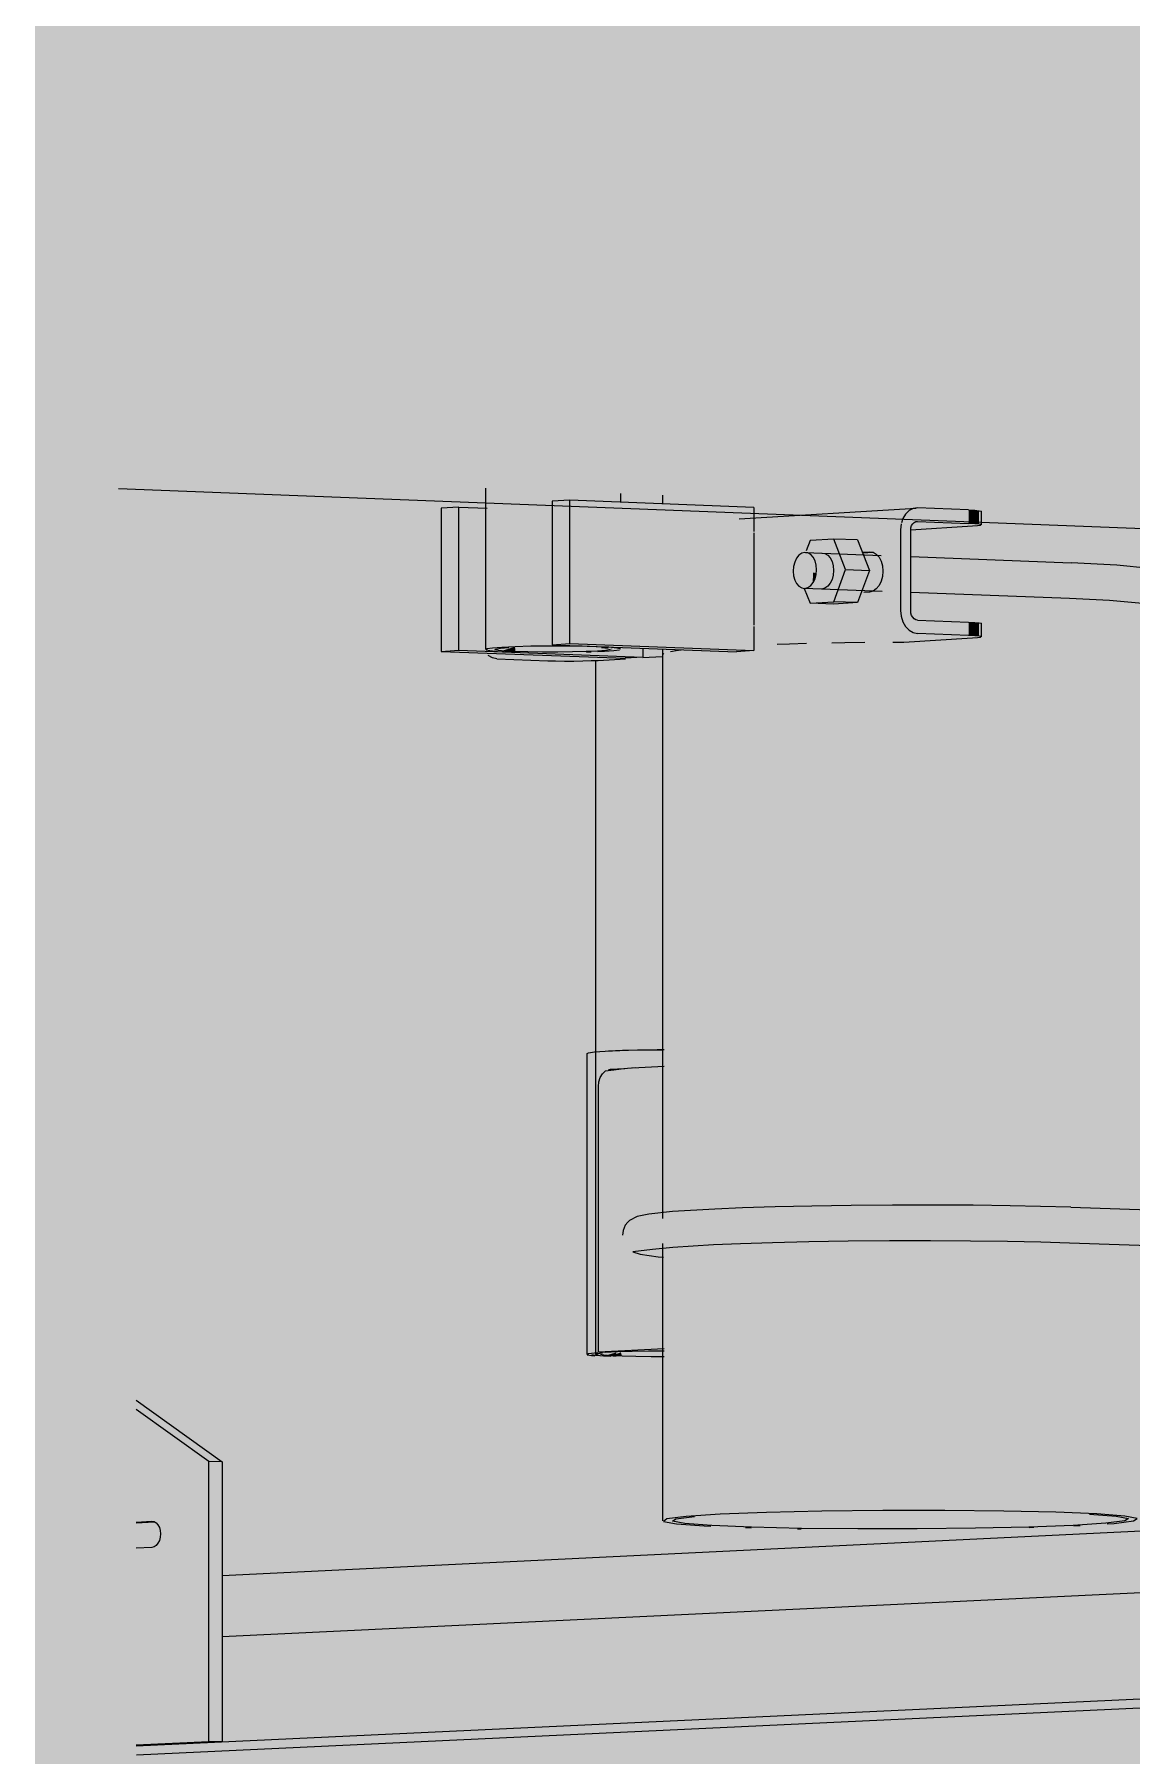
# Model space of a CAD drawing. Header units: inches. Extents: x 30764 to 92544, y -36095 to 66.
# Drawn here: x 30765.69292 to 30765.70607, y 60.04516 to 60.0658 of the extents above; entities that cross this region are included whole.
import ezdxf

# ---------------------------------------------------------------- set-up
doc = ezdxf.new("R2010")
doc.units = ezdxf.units.IN
doc.header["$MEASUREMENT"] = 0
for name, color, linetype, lineweight in [('A-GLAZ-CURT', 52, 'Continuous', 9), ('L-SITE-WALL', 31, 'Continuous', 13), ('M-HVAC-DUCT', 70, 'Continuous', 9), ('Q-SPCQ', 91, 'Continuous', 9)]:
    doc.layers.add(name, color=color, linetype=linetype, lineweight=lineweight)

msp = doc.modelspace()

# ---------------------------------------------------------------- hatches: boundary and pattern name
at = {"layer": 'A-GLAZ-CURT', "lineweight": 5, "transparency": 33554458}
msp.add_hatch(color=256, dxfattribs=at).paths.add_polyline_path([(30765.692925, 59.867912), (30765.747186, 59.872536), (30765.747186, 60.079115), (30765.692925, 60.081986), (30765.692925, 59.872348)], flags=0)
at = {"layer": 'L-SITE-WALL', "lineweight": 5}
h = msp.add_hatch(color=256, dxfattribs=at)
h.paths.add_polyline_path([(30765.641945, 60.031768), (30765.651205, 60.03209), (30765.649579, 60.058974), (30765.648058, 60.058822), (30765.643489, 60.058517), (30765.642849, 60.047434)], flags=0)
h.paths.add_polyline_path([(30765.664808, 60.032563), (30765.684926, 60.033262), (30765.684926, 60.061184), (30765.667194, 60.061916), (30765.665478, 60.062077), (30765.664808, 60.062154), (30765.664808, 60.04743)], flags=0)
h.paths.add_polyline_path([(30765.694513, 60.033595), (30765.725771, 60.034682), (30765.725632, 60.036883), (30765.725667, 60.035151), (30765.725596, 60.035133), (30765.725555, 60.035115), (30765.724333, 60.035056), (30765.720978, 60.035035), (30765.718963, 60.035105), (30765.718926, 60.035122), (30765.718911, 60.035139), (30765.718933, 60.038134), (30765.71881, 60.040422), (30765.718068, 60.045094), (30765.717915, 60.045441), (30765.71717, 60.046428), (30765.694513, 60.045322), (30765.694513, 60.0404)], flags=0)
h.paths.add_polyline_path([(30765.74037, 60.03519), (30765.746995, 60.03542), (30765.746962, 60.065797), (30765.745094, 60.064644), (30765.740949, 60.062661), (30765.74037, 60.062461), (30765.74037, 60.047415)], flags=0)
h.paths.add_polyline_path([(30765.756429, 60.035748), (30765.792568, 60.037004), (30765.792553, 60.067371), (30765.790576, 60.066948), (30765.786344, 60.066321), (30765.781921, 60.06624), (30765.756429, 60.067409), (30765.756429, 60.047412)], flags=0)
h = msp.add_hatch(color=256, dxfattribs=at)
h.paths.add_polyline_path([(30765.701456, 60.047812), (30765.709557, 60.04821), (30765.709557, 60.049398), (30765.709433, 60.049477), (30765.70658, 60.049295), (30765.70658, 60.048221), (30765.706473, 60.04822), (30765.70643, 60.048191), (30765.705599, 60.04813), (30765.70393, 60.048095), (30765.701481, 60.048134), (30765.701456, 60.048116)], flags=0)
h.paths.add_polyline_path([(30765.695547, 60.047521), (30765.701456, 60.047812), (30765.701456, 60.048135), (30765.700985, 60.048188), (30765.700985, 60.048226), (30765.700878, 60.048217), (30765.700878, 60.050161), (30765.700006, 60.050201), (30765.699965, 60.050201), (30765.699953, 60.05022), (30765.699965, 60.053829), (30765.700059, 60.053849), (30765.700052, 60.058559), (30765.698815, 60.05859), (30765.698624, 60.058653), (30765.698202, 60.058682), (30765.698202, 60.060395), (30765.698742, 60.060408), (30765.698742, 60.060635), (30765.694513, 60.060803), (30765.694513, 60.04964), (30765.695547, 60.048896)], flags=0)
h.paths.add_polyline_path([(30765.694513, 60.047856), (30765.694754, 60.047889), (30765.694802, 60.047988), (30765.694775, 60.048139), (30765.694703, 60.048169), (30765.694513, 60.048157), (30765.694513, 60.047866)], flags=0)
h.paths.add_polyline_path([(30765.720099, 60.051558), (30765.721907, 60.051615), (30765.724811, 60.051607), (30765.724356, 60.059619), (30765.719414, 60.059815), (30765.719414, 60.05156), (30765.720065, 60.051558)], flags=0)
h.paths.add_polyline_path([(30765.717585, 60.051615), (30765.718188, 60.051646), (30765.718188, 60.059863), (30765.715606, 60.059946), (30765.715606, 60.051683), (30765.716656, 60.051647)], flags=0)
h.paths.add_polyline_path([(30765.706956, 60.054002), (30765.712467, 60.054302), (30765.712467, 60.060091), (30765.706956, 60.060309), (30765.706956, 60.059587), (30765.707002, 60.059541), (30765.706999, 60.059313), (30765.706956, 60.059181), (30765.706956, 60.054066)], flags=0)
at = {"layer": 'M-HVAC-DUCT', "lineweight": 5}
h = msp.add_hatch(color=256, dxfattribs=at)
h.paths.add_polyline_path([(30765.72382, 60.059216), (30765.725555, 60.059547), (30765.727244, 60.060323), (30765.728833, 60.061524), (30765.730274, 60.063114), (30765.731521, 60.065047), (30765.732535, 60.067262), (30765.733283, 60.069692), (30765.733693, 60.071984), (30765.731437, 60.073116), (30765.729498, 60.074281), (30765.693914, 60.076028), (30765.69393, 60.060382), (30765.717899, 60.059447)], flags=0)
h.paths.add_polyline_path([(30765.684402, 60.060753), (30765.684388, 60.076495), (30765.683339, 60.07654), (30765.678659, 60.073221), (30765.676873, 60.072297), (30765.67614, 60.069774), (30765.675148, 60.067473), (30765.673927, 60.065466), (30765.672455, 60.063764), (30765.670961, 60.062563), (30765.669308, 60.061754), (30765.66761, 60.061408), (30765.683818, 60.060776)], flags=0)
at = {"layer": 'Q-SPCQ', "lineweight": 5, "transparency": 33554496}
h = msp.add_hatch(color=256, dxfattribs=at)
h.paths.add_polyline_path([(30765.69517, 60.046581), (30765.709112, 60.047253), (30765.709112, 60.049176), (30765.708016, 60.04987), (30765.706492, 60.049806), (30765.706361, 60.049961), (30765.706352, 60.050126), (30765.70615, 60.050115), (30765.70615, 60.048005), (30765.706042, 60.048004), (30765.706, 60.047976), (30765.705173, 60.047915), (30765.703512, 60.04788), (30765.701075, 60.04792), (30765.700582, 60.047973), (30765.700582, 60.048011), (30765.700475, 60.048003), (30765.700475, 60.049938), (30765.699607, 60.049978), (30765.699566, 60.049977), (30765.699554, 60.049996), (30765.699567, 60.05359), (30765.69966, 60.053609), (30765.699654, 60.058298), (30765.698422, 60.058329), (30765.698232, 60.058393), (30765.697812, 60.058422), (30765.697812, 60.060127), (30765.69835, 60.06014), (30765.69835, 60.060366), (30765.694141, 60.060534), (30765.694141, 60.04942), (30765.69517, 60.048679), (30765.69517, 60.047033)], flags=0)
h.paths.add_polyline_path([(30765.714337, 60.047504), (30765.726517, 60.048091), (30765.726517, 60.050271), (30765.73047, 60.053418), (30765.73047, 60.059765), (30765.728172, 60.059428), (30765.724053, 60.059338), (30765.715131, 60.059675), (30765.715095, 60.050466), (30765.715023, 60.050463), (30765.714337, 60.050426), (30765.714337, 60.048288)], flags=0)
h.paths.add_polyline_path([(30765.694141, 60.047645), (30765.694381, 60.047678), (30765.694428, 60.047775), (30765.694402, 60.047926), (30765.69433, 60.047955), (30765.694141, 60.047944), (30765.694141, 60.047654)], flags=0)
h.paths.add_polyline_path([(30765.730344, 60.049267), (30765.73047, 60.049335), (30765.730441, 60.049889), (30765.730344, 60.04992), (30765.730234, 60.049871), (30765.730396, 60.049865), (30765.730316, 60.049742), (30765.727167, 60.049551), (30765.727135, 60.049435), (30765.72718, 60.049307), (30765.727244, 60.049277), (30765.730316, 60.049416), (30765.730344, 60.049302), (30765.730287, 60.049276)], flags=0)
h.paths.add_polyline_path([(30765.70615, 60.05374), (30765.712007, 60.054057), (30765.712007, 60.05982), (30765.70615, 60.060054), (30765.70615, 60.059411), (30765.706496, 60.059347), (30765.706574, 60.059245), (30765.706563, 60.059036), (30765.706552, 60.058996), (30765.706297, 60.0589), (30765.70615, 60.058876), (30765.70615, 60.053819)], flags=0)
at = {"layer": 'Q-SPCQ', "lineweight": 5}
for points in [[(30765.698333, 60.058417), (30765.698409, 60.058437), (30765.699126, 60.058461), (30765.699126, 60.058491), (30765.699126, 60.060198), (30765.699664, 60.060211), (30765.699637, 60.060303), (30765.698333, 60.060355), (30765.698333, 60.059438)], [(30765.700213, 60.058327), (30765.700174, 60.058439), (30765.699806, 60.058416), (30765.699372, 60.058392), (30765.698441, 60.058418), (30765.69841, 60.058437), (30765.698333, 60.058462), (30765.698333, 60.060116), (30765.698006, 60.060129), (30765.698006, 60.058411), (30765.699901, 60.058339)], [(30765.701544, 60.058407), (30765.701544, 60.058653), (30765.701544, 60.058697), (30765.70153, 60.058782), (30765.701544, 60.05882), (30765.701544, 60.059546), (30765.701464, 60.059546), (30765.701544, 60.059926), (30765.701544, 60.060125), (30765.699336, 60.060211), (30765.699336, 60.058491), (30765.70106, 60.058425)], [(30765.701544, 60.059749), (30765.703301, 60.059857), (30765.703361, 60.060045), (30765.703453, 60.060111), (30765.703506, 60.060118), (30765.701544, 60.059971), (30765.701544, 60.059773)], [(30765.704244, 60.059924), (30765.704244, 60.060085), (30765.704118, 60.060094), (30765.704118, 60.059933), (30765.704193, 60.059929)], [(30765.70293, 60.059367), (30765.702787, 60.059734), (30765.702501, 60.059745), (30765.702644, 60.059378)], [(30765.702155, 60.059153), (30765.702225, 60.059186), (30765.702277, 60.059483), (30765.702225, 60.059559), (30765.702118, 60.059574), (30765.702028, 60.059437), (30765.702014, 60.05936), (30765.702055, 60.05921)], [(30765.706589, 60.059161), (30765.706479, 60.059349), (30765.705374, 60.059455), (30765.70546, 60.05936), (30765.705479, 60.059254), (30765.7064, 60.059187)], [(30765.702251, 60.059218), (30765.702292, 60.059335), (30765.702253, 60.059344), (30765.702249, 60.059222)], [(30765.702787, 60.058982), (30765.70293, 60.059367), (30765.702644, 60.059378), (30765.702501, 60.058992)], [(30765.706141, 60.058873), (30765.706397, 60.058911), (30765.706543, 60.05899), (30765.706589, 60.059161), (30765.705749, 60.059239), (30765.705479, 60.059254), (30765.705437, 60.0591), (30765.705374, 60.05904), (30765.705941, 60.059), (30765.706141, 60.058956), (30765.706141, 60.058911)], [(30765.704244, 60.05858), (30765.704244, 60.058742), (30765.704118, 60.05875), (30765.704118, 60.058589), (30765.704193, 60.058585)], [(30765.698683, 60.058395), (30765.698682, 60.058454), (30765.698525, 60.058405), (30765.698682, 60.058395)], [(30765.69901, 60.058389), (30765.699836, 60.058428), (30765.699805, 60.058447), (30765.698836, 60.058458), (30765.698683, 60.058446), (30765.698683, 60.058395), (30765.69887, 60.058391)], [(30765.700027, 60.051426), (30765.701061, 60.051507), (30765.702483, 60.051544), (30765.705111, 60.051533), (30765.705479, 60.051525), (30765.705437, 60.051675), (30765.705374, 60.051727), (30765.702483, 60.051747), (30765.700461, 60.051656), (30765.700401, 60.051635), (30765.700045, 60.051565)], [(30765.700463, 60.051144), (30765.700463, 60.051244), (30765.700679, 60.051283), (30765.701061, 60.051281), (30765.702658, 60.051323), (30765.705437, 60.051371), (30765.705479, 60.051525), (30765.702771, 60.051547), (30765.700811, 60.051493), (30765.700027, 60.051426), (30765.700039, 60.051265), (30765.700419, 60.051147), (30765.700439, 60.051145)], [(30765.707999, 60.051441), (30765.707952, 60.051597), (30765.707858, 60.051648), (30765.705408, 60.051707), (30765.705474, 60.051581), (30765.705479, 60.051525), (30765.707998, 60.051441)], [(30765.707858, 60.051219), (30765.707958, 60.051287), (30765.707998, 60.051441), (30765.705479, 60.051525), (30765.705437, 60.051371), (30765.705338, 60.051303), (30765.706751, 60.051256)], [(30765.699895, 60.049941), (30765.699893, 60.049992), (30765.699747, 60.049948), (30765.699844, 60.049943)], [(30765.699965, 60.049945), (30765.699949, 60.049994), (30765.699844, 60.04995)], [(30765.700312, 60.049939), (30765.700469, 60.049939), (30765.700469, 60.050003), (30765.699965, 60.04999), (30765.699999, 60.049944), (30765.700186, 60.04994)], [(30765.700293, 60.049935), (30765.700469, 60.049935), (30765.700469, 60.050003), (30765.699965, 60.04999), (30765.699965, 60.049945), (30765.700186, 60.049936)], [(30765.695169, 60.048678), (30765.69414, 60.049419), (30765.69414, 60.049309), (30765.695009, 60.048683)], [(30765.695169, 60.045321), (30765.695169, 60.048678), (30765.695009, 60.048683), (30765.695009, 60.045326)], [(30765.701515, 60.047895), (30765.701515, 60.048066), (30765.700569, 60.047996), (30765.700569, 60.047967), (30765.701063, 60.047914), (30765.701143, 60.047911)], [(30765.70279, 60.047875), (30765.705165, 60.04791), (30765.705991, 60.047971), (30765.706033, 60.048021), (30765.705659, 60.048055), (30765.703836, 60.048098), (30765.701515, 60.048066), (30765.701515, 60.047895), (30765.702732, 60.047875)]]:
    msp.add_hatch(color=256, dxfattribs=at).paths.add_polyline_path(points, flags=0)
h = msp.add_hatch(color=256, dxfattribs=at)
h.paths.add_polyline_path([(30765.699653, 60.049965), (30765.699729, 60.049982), (30765.699653, 60.049983)], flags=0)
h.paths.add_polyline_path([(30765.699762, 60.053364), (30765.700468, 60.05344), (30765.700468, 60.058341), (30765.699653, 60.05829), (30765.699687, 60.053599), (30765.699762, 60.053595), (30765.699762, 60.053451)], flags=0)
h.paths.add_polyline_path([(30765.700468, 60.060173), (30765.700468, 60.060276), (30765.699952, 60.060297), (30765.699953, 60.060193), (30765.700388, 60.060176)], flags=0)
h = msp.add_hatch(color=256, dxfattribs=at)
h.paths.add_polyline_path([(30765.699943, 60.058429), (30765.699943, 60.058447), (30765.6999, 60.058438)], flags=0)
h.paths.add_polyline_path([(30765.699943, 60.060188), (30765.699943, 60.060291), (30765.699664, 60.060302), (30765.699664, 60.060198), (30765.699943, 60.060188)], flags=0)
h = msp.add_hatch(color=256, dxfattribs=at)
h.paths.add_polyline_path([(30765.700462, 60.047966), (30765.700502, 60.047996), (30765.70114, 60.04805), (30765.703088, 60.048095), (30765.705162, 60.048075), (30765.705148, 60.051323), (30765.704454, 60.051327), (30765.701406, 60.051296), (30765.700462, 60.051244), (30765.700462, 60.048394)], flags=0)
h.paths.add_polyline_path([(30765.700462, 60.051657), (30765.701189, 60.051699), (30765.701786, 60.051725), (30765.703344, 60.05174), (30765.704166, 60.051746), (30765.704872, 60.051733), (30765.705162, 60.051733), (30765.705162, 60.059038), (30765.703425, 60.059064), (30765.703405, 60.058886), (30765.703405, 60.05885), (30765.703405, 60.058808), (30765.703425, 60.058778), (30765.703465, 60.058774), (30765.70349, 60.058751), (30765.703507, 60.058774), (30765.704245, 60.058742), (30765.704245, 60.058581), (30765.704119, 60.058557), (30765.702495, 60.058501), (30765.701545, 60.058448), (30765.701545, 60.058407), (30765.700926, 60.058411), (30765.700545, 60.058392), (30765.700462, 60.058348), (30765.700462, 60.051673)], flags=0)
h.paths.add_polyline_path([(30765.705162, 60.059467), (30765.705162, 60.060086), (30765.700462, 60.060272), (30765.700502, 60.060167), (30765.701545, 60.060087), (30765.701545, 60.059997), (30765.703905, 60.060103), (30765.704245, 60.060086), (30765.704245, 60.059925), (30765.704119, 60.0599), (30765.703425, 60.059846), (30765.703425, 60.059535), (30765.705112, 60.059469)], flags=0)
h.paths.add_polyline_path([(30765.703026, 60.05955), (30765.702933, 60.059593), (30765.702931, 60.059554), (30765.703012, 60.059551)], flags=0)
h.paths.add_polyline_path([(30765.703382, 60.05995), (30765.703342, 60.059985), (30765.703373, 60.059957)], flags=0)
h.paths.add_polyline_path([(30765.703431, 60.059953), (30765.703419, 60.059991), (30765.703428, 60.059957)], flags=0)
h.paths.add_polyline_path([(30765.703466, 60.059955), (30765.703485, 60.059959), (30765.703465, 60.059957)], flags=0)
h = msp.add_hatch(color=256, dxfattribs=at)
h.paths.add_polyline_path([(30765.695171, 60.046581), (30765.709112, 60.047253), (30765.709112, 60.047993), (30765.695171, 60.047311), (30765.695171, 60.047033)], flags=0)
h.paths.add_polyline_path([(30765.714337, 60.047504), (30765.726517, 60.048091), (30765.726517, 60.048845), (30765.714337, 60.048249), (30765.714337, 60.047879)], flags=0)
h.paths.add_polyline_path([(30765.70615, 60.049119), (30765.708978, 60.049261), (30765.708016, 60.049871), (30765.706492, 60.049807), (30765.706361, 60.049962), (30765.706352, 60.050126), (30765.70615, 60.050116), (30765.70615, 60.049232)], flags=0)
h.paths.add_polyline_path([(30765.714337, 60.04953), (30765.71884, 60.049756), (30765.71884, 60.059547), (30765.7177, 60.059592), (30765.7177, 60.051413), (30765.715131, 60.051279), (30765.715095, 60.050466), (30765.715024, 60.050463), (30765.714337, 60.050426)], flags=0)
h.paths.add_polyline_path([(30765.70615, 60.05374), (30765.706444, 60.053756), (30765.706407, 60.058917), (30765.70615, 60.058877), (30765.70615, 60.053819)], flags=0)
h.paths.add_polyline_path([(30765.706444, 60.059361), (30765.706444, 60.060043), (30765.70615, 60.060054), (30765.70615, 60.059411), (30765.706426, 60.059364)], flags=0)
h = msp.add_hatch(color=256, dxfattribs=at)
h.paths.add_polyline_path([(30765.697796, 60.058398), (30765.698006, 60.058411), (30765.698006, 60.060129), (30765.697796, 60.060116), (30765.697796, 60.05934)], flags=0)
h.paths.add_polyline_path([(30765.699125, 60.058478), (30765.699336, 60.058491), (30765.699336, 60.060211), (30765.699125, 60.060198), (30765.699125, 60.059437)], flags=0)
h = msp.add_hatch(color=256, dxfattribs=at)
h.paths.add_polyline_path([(30765.703506, 60.058612), (30765.703485, 60.058778), (30765.703453, 60.058623)], flags=0)
h.paths.add_polyline_path([(30765.704118, 60.058589), (30765.704118, 60.05875), (30765.703506, 60.058774), (30765.703506, 60.058612), (30765.703904, 60.058597)], flags=0)
h.paths.add_polyline_path([(30765.703308, 60.058819), (30765.703427, 60.058856), (30765.703301, 60.058889)], flags=0)
h.paths.add_polyline_path([(30765.703329, 60.058753), (30765.703435, 60.05883), (30765.703308, 60.058819)], flags=0)
h.paths.add_polyline_path([(30765.703361, 60.058696), (30765.703448, 60.058807), (30765.703329, 60.058753)], flags=0)
h.paths.add_polyline_path([(30765.703453, 60.058623), (30765.703465, 60.05879), (30765.703361, 60.058696), (30765.703404, 60.058652)], flags=0)
h.paths.add_polyline_path([(30765.703301, 60.059857), (30765.703427, 60.05988), (30765.703308, 60.059926)], flags=0)
h.paths.add_polyline_path([(30765.703424, 60.058884), (30765.703424, 60.059852), (30765.703301, 60.059857), (30765.703301, 60.058889)], flags=0)
h.paths.add_polyline_path([(30765.703435, 60.059906), (30765.703329, 60.05999), (30765.703308, 60.059926)], flags=0)
h.paths.add_polyline_path([(30765.703448, 60.059927), (30765.703361, 60.060045), (30765.703329, 60.05999)], flags=0)
h.paths.add_polyline_path([(30765.703506, 60.060118), (30765.703453, 60.060111), (30765.703485, 60.059954)], flags=0)
h.paths.add_polyline_path([(30765.704118, 60.059933), (30765.704118, 60.060094), (30765.703506, 60.060118), (30765.703506, 60.059957), (30765.703904, 60.059941)], flags=0)
h.paths.add_polyline_path([(30765.703465, 60.059944), (30765.703453, 60.060111), (30765.703361, 60.060045)], flags=0)
h = msp.add_hatch(color=256, dxfattribs=at)
h.paths.add_polyline_path([(30765.70614, 60.048), (30765.706136, 60.051277), (30765.705162, 60.051312), (30765.705162, 60.048075), (30765.70599, 60.048029)], flags=0)
h.paths.add_polyline_path([(30765.70614, 60.051706), (30765.706128, 60.058978), (30765.705375, 60.059041), (30765.705267, 60.059034), (30765.705162, 60.059031), (30765.705162, 60.05173), (30765.706136, 60.051706)], flags=0)
h.paths.add_polyline_path([(30765.70614, 60.059405), (30765.706127, 60.060049), (30765.705162, 60.060086), (30765.705162, 60.059467), (30765.706128, 60.059407)], flags=0)
h = msp.add_hatch(color=256, dxfattribs=at)
h.paths.add_polyline_path([(30765.695169, 60.045321), (30765.726515, 60.046803), (30765.726515, 60.04809), (30765.695169, 60.04658), (30765.695169, 60.045326)], flags=0)
h.paths.add_polyline_path([(30765.730468, 60.049334), (30765.730532, 60.049439), (30765.730562, 60.049604), (30765.730532, 60.049765), (30765.730468, 60.049831), (30765.730468, 60.04937)], flags=0)
h.paths.add_polyline_path([(30765.730468, 60.053418), (30765.731184, 60.053988), (30765.731346, 60.053988), (30765.731346, 60.059893), (30765.730468, 60.059764), (30765.730468, 60.053989)], flags=0)
h = msp.add_hatch(color=256, dxfattribs=at)
h.paths.add_polyline_path([(30765.703301, 60.058889), (30765.703301, 60.059857), (30765.702824, 60.05964), (30765.702845, 60.059587), (30765.703011, 60.059565), (30765.703085, 60.059422), (30765.703069, 60.059238), (30765.702973, 60.059119), (30765.702834, 60.059044), (30765.70293, 60.059012)], flags=0)
h.paths.add_polyline_path([(30765.701544, 60.058783), (30765.703301, 60.058889), (30765.702811, 60.059046), (30765.702788, 60.058982), (30765.702218, 60.058976), (30765.702098, 60.059187), (30765.702047, 60.059243), (30765.702028, 60.059438), (30765.702085, 60.059532), (30765.702289, 60.059733), (30765.702788, 60.059734), (30765.702822, 60.059645), (30765.703301, 60.059857), (30765.701544, 60.059749), (30765.701544, 60.058797)], flags=0)
h = msp.add_hatch(color=256, dxfattribs=at)
h.paths.add_polyline_path([(30765.702217, 60.059728), (30765.702191, 60.059582), (30765.702227, 60.059594), (30765.702221, 60.059672)], flags=0)
h.paths.add_polyline_path([(30765.702217, 60.059728), (30765.702285, 60.059578), (30765.702312, 60.059582), (30765.702254, 60.059672)], flags=0)
h.paths.add_polyline_path([(30765.702501, 60.059745), (30765.702217, 60.059728), (30765.702359, 60.059575), (30765.70244, 60.059672)], flags=0)
h.paths.add_polyline_path([(30765.702501, 60.059745), (30765.702435, 60.059565), (30765.702467, 60.05956), (30765.702487, 60.059672)], flags=0)
h.paths.add_polyline_path([(30765.702644, 60.059378), (30765.702496, 60.059672), (30765.702516, 60.059454), (30765.702545, 60.059437)], flags=0)
h.paths.add_polyline_path([(30765.702644, 60.059378), (30765.702495, 60.059424), (30765.702495, 60.059313)], flags=0)
h.paths.add_polyline_path([(30765.702501, 60.058992), (30765.702644, 60.059378), (30765.702482, 60.059253), (30765.702487, 60.059179)], flags=0)
h.paths.add_polyline_path([(30765.702501, 60.058992), (30765.70243, 60.059178), (30765.702402, 60.059145), (30765.702481, 60.059023)], flags=0)
h.paths.add_polyline_path([(30765.702217, 60.058975), (30765.702481, 60.059014), (30765.702359, 60.059145), (30765.702255, 60.05902)], flags=0)
h.paths.add_polyline_path([(30765.702217, 60.058975), (30765.702277, 60.059148), (30765.702243, 60.059115), (30765.702229, 60.059039)], flags=0)
h.paths.add_polyline_path([(30765.702217, 60.058975), (30765.702191, 60.059152), (30765.702155, 60.059136), (30765.702192, 60.059039)], flags=0)
h = msp.add_hatch(color=256, dxfattribs=at)
h.paths.add_polyline_path([(30765.705479, 60.059254), (30765.705437, 60.059403), (30765.705338, 60.05946), (30765.703425, 60.059493), (30765.703424, 60.059333), (30765.703904, 60.059315)], flags=0)
h.paths.add_polyline_path([(30765.703089, 60.059346), (30765.703061, 60.059495), (30765.703011, 60.05955), (30765.702865, 60.059534), (30765.702936, 60.059352), (30765.703085, 60.059346)], flags=0)
h.paths.add_polyline_path([(30765.7025, 60.059369), (30765.702501, 60.059422), (30765.702501, 60.059463), (30765.702484, 60.05952), (30765.702457, 60.05952), (30765.702359, 60.059575), (30765.702225, 60.059559), (30765.702291, 60.059432), (30765.702295, 60.059377), (30765.702495, 60.059369)], flags=0)
h = msp.add_hatch(color=256, dxfattribs=at)
h.paths.add_polyline_path([(30765.705338, 60.059031), (30765.705437, 60.0591), (30765.705479, 60.059254), (30765.703424, 60.059297), (30765.703425, 60.059104), (30765.703905, 60.059086)], flags=0)
h.paths.add_polyline_path([(30765.702976, 60.059122), (30765.703052, 60.059203), (30765.703085, 60.059346), (30765.702925, 60.059352), (30765.702841, 60.059127), (30765.702973, 60.059122)], flags=0)
h.paths.add_polyline_path([(30765.70249, 60.05914), (30765.702501, 60.059275), (30765.702495, 60.059316), (30765.702481, 60.05937), (30765.702295, 60.059377), (30765.702254, 60.059222), (30765.702217, 60.059151), (30765.702431, 60.059181), (30765.702466, 60.059177), (30765.702481, 60.05914)], flags=0)
h = msp.add_hatch(color=256, dxfattribs=at)
h.paths.add_polyline_path([(30765.698461, 60.058309), (30765.698839, 60.05836), (30765.69836, 60.058349), (30765.698431, 60.058315)], flags=0)
h.paths.add_polyline_path([(30765.701544, 60.058494), (30765.703453, 60.058623), (30765.703361, 60.058696), (30765.703308, 60.058819), (30765.703301, 60.058889), (30765.701544, 60.058783), (30765.701544, 60.0585)], flags=0)
h = msp.add_hatch(color=256, dxfattribs=at)
h.paths.add_polyline_path([(30765.699681, 60.053182), (30765.700467, 60.053229), (30765.700468, 60.053424), (30765.699762, 60.053364), (30765.699729, 60.053331), (30765.699687, 60.053237)], flags=0)
h.paths.add_polyline_path([(30765.706141, 60.053536), (30765.712034, 60.053859), (30765.712082, 60.054009), (30765.712116, 60.054042), (30765.711913, 60.054052), (30765.706141, 60.053699), (30765.706141, 60.053565)], flags=0)
h = msp.add_hatch(color=256, dxfattribs=at)
h.paths.add_polyline_path([(30765.69414, 60.045285), (30765.695009, 60.045326), (30765.695009, 60.048683), (30765.69414, 60.049309), (30765.69414, 60.047958), (30765.694379, 60.047949), (30765.694427, 60.047856), (30765.6944, 60.047703), (30765.694328, 60.047653), (30765.69414, 60.047639), (30765.69414, 60.045847)], flags=0)
h.paths.add_polyline_path([(30765.726515, 60.046803), (30765.731184, 60.047022), (30765.731184, 60.053988), (30765.726515, 60.05027), (30765.726515, 60.0472)], flags=0)
h.paths.add_polyline_path([(30765.730342, 60.049266), (30765.730232, 60.049305), (30765.730152, 60.04942), (30765.727187, 60.049296), (30765.727136, 60.049392), (30765.727147, 60.049516), (30765.727213, 60.049595), (30765.727242, 60.049602), (30765.730152, 60.049746), (30765.730232, 60.04987), (30765.730342, 60.049919), (30765.730452, 60.049881), (30765.730532, 60.049765), (30765.730561, 60.049603), (30765.730532, 60.049439), (30765.730452, 60.049315), (30765.730399, 60.04928)], flags=0)
h = msp.add_hatch(color=256, dxfattribs=at)
h.paths.add_polyline_path([(30765.699681, 60.049995), (30765.700467, 60.050035), (30765.700467, 60.051146), (30765.700209, 60.051197), (30765.700045, 60.051268), (30765.70005, 60.051568), (30765.700297, 60.051628), (30765.700467, 60.05166), (30765.700467, 60.053225), (30765.699681, 60.053182), (30765.699681, 60.050704)], flags=0)
h.paths.add_polyline_path([(30765.708228, 60.051974), (30765.708236, 60.051946), (30765.70823, 60.051973)], flags=0)
h.paths.add_polyline_path([(30765.70822, 60.052), (30765.70823, 60.051975), (30765.708228, 60.052001)], flags=0)
h.paths.add_polyline_path([(30765.708207, 60.052023), (30765.708251, 60.052023), (30765.70822, 60.052028)], flags=0)
h.paths.add_polyline_path([(30765.70819, 60.05204), (30765.70823, 60.052053), (30765.708202, 60.052051)], flags=0)
h.paths.add_polyline_path([(30765.70817, 60.050879), (30765.708149, 60.050869), (30765.708163, 60.050821)], flags=0)
h.paths.add_polyline_path([(30765.70819, 60.050889), (30765.708173, 60.050864), (30765.708191, 60.050879)], flags=0)
h.paths.add_polyline_path([(30765.708207, 60.050906), (30765.70822, 60.050861), (30765.708211, 60.0509)], flags=0)
h.paths.add_polyline_path([(30765.70822, 60.050928), (30765.708238, 60.050889), (30765.708225, 60.050924)], flags=0)
h.paths.add_polyline_path([(30765.706141, 60.050327), (30765.712034, 60.050657), (30765.712034, 60.053859), (30765.706141, 60.053536), (30765.706141, 60.052192), (30765.707541, 60.052238), (30765.708149, 60.052217), (30765.708191, 60.052052), (30765.70823, 60.052189), (30765.708293, 60.052133), (30765.708352, 60.051946), (30765.708352, 60.05154), (30765.708352, 60.050977), (30765.708228, 60.050953), (30765.70823, 60.050926), (30765.708345, 60.050908), (30765.708293, 60.050789), (30765.70817, 60.050719), (30765.707846, 60.0507), (30765.706141, 60.050595), (30765.706141, 60.050453)], flags=0)
h.paths.add_polyline_path([(30765.708345, 60.050908), (30765.708265, 60.05096), (30765.70835, 60.050953)], flags=0)
h.paths.add_polyline_path([(30765.708228, 60.050982), (30765.707614, 60.05119), (30765.707572, 60.051229), (30765.707572, 60.051196), (30765.708173, 60.051)], flags=0)
h.paths.add_polyline_path([(30765.707988, 60.051312), (30765.708019, 60.051452), (30765.70799, 60.051331), (30765.707988, 60.051313)], flags=0)
h.paths.add_polyline_path([(30765.707967, 60.051574), (30765.707997, 60.051574), (30765.707901, 60.051679), (30765.707672, 60.051675), (30765.707695, 60.051708), (30765.707572, 60.051657), (30765.707943, 60.05162)], flags=0)
h.paths.add_polyline_path([(30765.70817, 60.052052), (30765.70819, 60.052208), (30765.708196, 60.052177), (30765.708171, 60.052056)], flags=0)
h = msp.add_hatch(color=256, dxfattribs=at)
h.paths.add_polyline_path([(30765.699547, 60.049964), (30765.699633, 60.049983), (30765.699681, 60.049995), (30765.699703, 60.053288), (30765.699762, 60.053291), (30765.699762, 60.053605), (30765.699547, 60.053575), (30765.699547, 60.050704)], flags=0)
h.paths.add_polyline_path([(30765.700087, 60.053402), (30765.70012, 60.053404), (30765.700096, 60.053616)], flags=0)
h.paths.add_polyline_path([(30765.700054, 60.053399), (30765.700087, 60.053402), (30765.70007, 60.053616)], flags=0)
h.paths.add_polyline_path([(30765.700021, 60.053396), (30765.700054, 60.053399), (30765.700043, 60.053615)], flags=0)
h.paths.add_polyline_path([(30765.699987, 60.053393), (30765.700021, 60.053396), (30765.700017, 60.053614)], flags=0)

# ---------------------------------------------------------------- linework, layer by layer
at = {"layer": 'M-HVAC-DUCT'}
msp.add_line((30765.723153, 60.059207), (30765.693927, 60.060346), dxfattribs=at)
at = {"layer": 'Q-SPCQ'}
for p, q in [((30765.69833, 60.058419), (30765.69833, 60.060354)), ((30765.699945, 60.060291), (30765.699945, 60.060187)), ((30765.700453, 60.060169), (30765.700453, 60.060272)), ((30765.698006, 60.060129), (30765.697796, 60.060116)), ((30765.697796, 60.060116), (30765.697796, 60.058398)), ((30765.698006, 60.058411), (30765.698006, 60.060129)), ((30765.698006, 60.060129), (30765.698345, 60.060115)), ((30765.699336, 60.060211), (30765.699125, 60.060198)), ((30765.699125, 60.060198), (30765.699125, 60.058478)), ((30765.699336, 60.058491), (30765.699336, 60.060211)), ((30765.701544, 60.060125), (30765.699336, 60.060211)), ((30765.701368, 60.059987), (30765.70349, 60.060117)), ((30765.701544, 60.060125), (30765.701544, 60.059836)), ((30765.704118, 60.060094), (30765.703506, 60.060118)), ((30765.704267, 60.060078), (30765.704267, 60.059917)), ((30765.701544, 60.059818), (30765.701544, 60.058713)), ((30765.703308, 60.059926), (30765.703301, 60.059857)), ((30765.703301, 60.059857), (30765.703301, 60.058889)), ((30765.703424, 60.058884), (30765.703424, 60.059852)), ((30765.703425, 60.059857), (30765.704163, 60.059903)), ((30765.703506, 60.059957), (30765.704118, 60.059933)), ((30765.702217, 60.059728), (30765.702171, 60.059602)), ((30765.702501, 60.059745), (30765.702217, 60.059728)), ((30765.702644, 60.059378), (30765.702501, 60.059745)), ((30765.702787, 60.059734), (30765.702501, 60.059745)), ((30765.702787, 60.059734), (30765.70293, 60.059367)), ((30765.702164, 60.059583), (30765.703069, 60.059548)), ((30765.702845, 60.059587), (30765.702932, 60.059592)), ((30765.702973, 60.059583), (30765.70285, 60.059575)), ((30765.703424, 60.059534), (30765.705347, 60.05946)), ((30765.702501, 60.058992), (30765.702644, 60.059378)), ((30765.702644, 60.059378), (30765.70293, 60.059367)), ((30765.70293, 60.059367), (30765.702787, 60.058982)), ((30765.70308, 60.059117), (30765.702145, 60.059153)), ((30765.702148, 60.059153), (30765.702217, 60.058975)), ((30765.702217, 60.058975), (30765.702501, 60.058992)), ((30765.702787, 60.058982), (30765.702501, 60.058992)), ((30765.702787, 60.058982), (30765.702503, 60.058964)), ((30765.702932, 60.059109), (30765.702863, 60.059104)), ((30765.705328, 60.05903), (30765.703424, 60.059104)), ((30765.702503, 60.058964), (30765.702217, 60.058975)), ((30765.703506, 60.058774), (30765.704118, 60.05875)), ((30765.701544, 60.058695), (30765.701544, 60.058407)), ((30765.704118, 60.058589), (30765.703506, 60.058612)), ((30765.704267, 60.058735), (30765.704267, 60.058573)), ((30765.697796, 60.058398), (30765.698006, 60.058411)), ((30765.697796, 60.058398), (30765.700003, 60.058315)), ((30765.698006, 60.058411), (30765.700213, 60.058327)), ((30765.698613, 60.058391), (30765.698681, 60.058389)), ((30765.699125, 60.058478), (30765.699336, 60.058491)), ((30765.699125, 60.058478), (30765.701334, 60.058394)), ((30765.699336, 60.058491), (30765.701544, 60.058407)), ((30765.699537, 60.05839), (30765.699595, 60.058392)), ((30765.699716, 60.058444), (30765.699798, 60.058436)), ((30765.699836, 60.058428), (30765.699838, 60.058425)), ((30765.700213, 60.058438), (30765.700213, 60.058327)), ((30765.700453, 60.051599), (30765.700453, 60.058429)), ((30765.700454, 60.058362), (30765.700464, 60.058373)), ((30765.701544, 60.058407), (30765.701334, 60.058394)), ((30765.703208, 60.05851), (30765.703342, 60.05851)), ((30765.703342, 60.05851), (30765.704163, 60.05856)), ((30765.698461, 60.058309), (30765.699073, 60.058286)), ((30765.69965, 60.049967), (30765.69965, 60.058294)), ((30765.699678, 60.05829), (30765.700004, 60.05831)), ((30765.700213, 60.058327), (30765.700003, 60.058315)), ((30765.700214, 60.058323), (30765.700445, 60.058337)), ((30765.699544, 60.049967), (30765.699544, 60.053577)), ((30765.70009, 60.053403), (30765.700467, 60.053424)), ((30765.699832, 60.053389), (30765.699997, 60.053398)), ((30765.699681, 60.049995), (30765.699681, 60.053182)), ((30765.705345, 60.051732), (30765.708026, 60.051642)), ((30765.700453, 60.047974), (30765.700453, 60.051299)), ((30765.70801, 60.051213), (30765.705329, 60.051303)), ((30765.700467, 60.050035), (30765.699681, 60.049995)), ((30765.699762, 60.049992), (30765.699681, 60.049995)), ((30765.69414, 60.049419), (30765.695169, 60.048678)), ((30765.695009, 60.048683), (30765.69414, 60.049309)), ((30765.695009, 60.045326), (30765.695009, 60.048683)), ((30765.695169, 60.048678), (30765.695009, 60.048683)), ((30765.695169, 60.048678), (30765.695169, 60.045321)), ((30765.726515, 60.04809), (30765.695169, 60.04658)), ((30765.69414, 60.047958), (30765.694328, 60.047968)), ((30765.694355, 60.047956), (30765.69414, 60.047945)), ((30765.709112, 60.047993), (30765.695171, 60.047311)), ((30765.709112, 60.047993), (30765.695171, 60.047311)), ((30765.701445, 60.047892), (30765.701511, 60.04789)), ((30765.702066, 60.047878), (30765.70211, 60.047877)), ((30765.704843, 60.047893), (30765.704899, 60.047895)), ((30765.705381, 60.047912), (30765.705454, 60.047916)), ((30765.694328, 60.047653), (30765.69414, 60.047644)), ((30765.69414, 60.045273), (30765.731346, 60.047017)), ((30765.732807, 60.046971), (30765.694141, 60.045164)), ((30765.69414, 60.045285), (30765.695009, 60.045326)), ((30765.695169, 60.045321), (30765.69414, 60.045273)), ((30765.695169, 60.045321), (30765.695009, 60.045326))]:
    msp.add_line(p, q, dxfattribs=at)
for points in [[(30765.703506, 60.060118, 0), (30765.703453, 60.060111, 0), (30765.703404, 60.060086, 0), (30765.703361, 60.060045, 0), (30765.703329, 60.05999, 0), (30765.703312, 60.059941, 0)], [(30765.704118, 60.060094, 0), (30765.704193, 60.06009, 0), (30765.704244, 60.060085, 0), (30765.704267, 60.06008, 0), (30765.70426, 60.060074, 0)], [(30765.703424, 60.059852, 0), (30765.703427, 60.05988, 0), (30765.703435, 60.059906, 0), (30765.703448, 60.059927, 0), (30765.703465, 60.059944, 0), (30765.703485, 60.059954, 0), (30765.703506, 60.059957, 0)], [(30765.704163, 60.059903, 0), (30765.704225, 60.059908, 0), (30765.70426, 60.059913, 0), (30765.704267, 60.059919, 0), (30765.704244, 60.059924, 0), (30765.704193, 60.059929, 0), (30765.704118, 60.059933, 0)], [(30765.702295, 60.059377, 0), (30765.702291, 60.059432, 0), (30765.702277, 60.059483, 0), (30765.702254, 60.059526, 0), (30765.702225, 60.059559, 0), (30765.702191, 60.059578, 0), (30765.702155, 60.059583, 0), (30765.702118, 60.059574, 0), (30765.702084, 60.05955, 0), (30765.702055, 60.059514, 0), (30765.702033, 60.059468, 0), (30765.702019, 60.059416, 0), (30765.702014, 60.05936, 0)], [(30765.702359, 60.059575, 0), (30765.702396, 60.05957, 0), (30765.70243, 60.059551, 0), (30765.702459, 60.059518, 0), (30765.702481, 60.059475, 0), (30765.702495, 60.059424, 0), (30765.7025, 60.059369, 0), (30765.702495, 60.059313, 0), (30765.702481, 60.05926, 0), (30765.702459, 60.059214, 0), (30765.70243, 60.059178, 0), (30765.702396, 60.059155, 0), (30765.702359, 60.059145, 0)], [(30765.702932, 60.059592, 0), (30765.702973, 60.059587, 0), (30765.703011, 60.059565, 0), (30765.703044, 60.059528, 0), (30765.703069, 60.05948, 0), (30765.703085, 60.059422, 0), (30765.70309, 60.05936, 0), (30765.703085, 60.059297, 0), (30765.703069, 60.059238, 0), (30765.703044, 60.059186, 0), (30765.703011, 60.059146, 0), (30765.702973, 60.059119, 0), (30765.702932, 60.059109, 0)], [(30765.70663, 60.059134, 0), (30765.706623, 60.059189, 0), (30765.706604, 60.059238, 0), (30765.706574, 60.059281, 0), (30765.706537, 60.059315, 0), (30765.706495, 60.059341, 0), (30765.70629, 60.059393, 0), (30765.705897, 60.059432, 0), (30765.705347, 60.05946, 0)], [(30765.702014, 60.05936, 0), (30765.702019, 60.059304, 0), (30765.702033, 60.059253, 0), (30765.702055, 60.05921, 0), (30765.702084, 60.059178, 0), (30765.702118, 60.059158, 0), (30765.702146, 60.059153, 0)], [(30765.702155, 60.059153, 0), (30765.702191, 60.059163, 0), (30765.702225, 60.059186, 0), (30765.702254, 60.059222, 0), (30765.702277, 60.059268, 0), (30765.702291, 60.059321, 0), (30765.702295, 60.059377, 0)], [(30765.706314, 60.058953, 0), (30765.706289, 60.058957, 0), (30765.706158, 60.058977, 0), (30765.705807, 60.059007, 0), (30765.705328, 60.05903, 0)], [(30765.703301, 60.058889, 0), (30765.703308, 60.058819, 0), (30765.703329, 60.058753, 0), (30765.703361, 60.058696, 0), (30765.703404, 60.058652, 0), (30765.703453, 60.058623, 0), (30765.703506, 60.058612, 0)], [(30765.703506, 60.058774, 0), (30765.703485, 60.058778, 0), (30765.703465, 60.05879, 0), (30765.703448, 60.058807, 0), (30765.703435, 60.05883, 0), (30765.703427, 60.058856, 0), (30765.703424, 60.058884, 0)], [(30765.704118, 60.05875, 0), (30765.704193, 60.058746, 0), (30765.704244, 60.058742, 0), (30765.704267, 60.058736, 0), (30765.70426, 60.058731, 0)], [(30765.704163, 60.05856, 0), (30765.704225, 60.058564, 0), (30765.70426, 60.05857, 0), (30765.704267, 60.058575, 0), (30765.704244, 60.05858, 0), (30765.704193, 60.058585, 0), (30765.704118, 60.058589, 0)], [(30765.699664, 60.058454, 0), (30765.699487, 60.058459, 0), (30765.699286, 60.058462, 0), (30765.699075, 60.058461, 0), (30765.698869, 60.058459, 0), (30765.698681, 60.058453, 0), (30765.698524, 60.058446, 0), (30765.698409, 60.058437, 0), (30765.698344, 60.058427, 0), (30765.698333, 60.058417, 0), (30765.698377, 60.058407, 0), (30765.698472, 60.058398, 0), (30765.698556, 60.058393, 0)], [(30765.698683, 60.058395, 0), (30765.698561, 60.058401, 0), (30765.698478, 60.058409, 0), (30765.69844, 60.058417, 0), (30765.69845, 60.058426, 0), (30765.698507, 60.058435, 0), (30765.698606, 60.058443, 0)], [(30765.699826, 60.058419, 0), (30765.69977, 60.05841, 0), (30765.69967, 60.058402, 0), (30765.699534, 60.058396, 0), (30765.699371, 60.058391, 0), (30765.699192, 60.058389, 0), (30765.69901, 60.058389, 0), (30765.698836, 60.058391, 0), (30765.698683, 60.058395, 0)], [(30765.699946, 60.058426, 0), (30765.699943, 60.058429, 0), (30765.6999, 60.058438, 0), (30765.699804, 60.058447, 0), (30765.699664, 60.058454, 0)], [(30765.699674, 60.058395, 0), (30765.699752, 60.058399, 0), (30765.699867, 60.058408, 0), (30765.699932, 60.058418, 0)], [(30765.700546, 60.058397, 0), (30765.700611, 60.058408, 0), (30765.700671, 60.058415, 0)], [(30765.701824, 60.058485, 0), (30765.70197, 60.058489, 0), (30765.702173, 60.058495, 0)], [(30765.702478, 60.058501, 0), (30765.702635, 60.058504, 0), (30765.702873, 60.058507, 0)], [(30765.698461, 60.058309, 0), (30765.698409, 60.05832, 0), (30765.69836, 60.058349, 0)], [(30765.699073, 60.058286, 0), (30765.699167, 60.058283, 0), (30765.699273, 60.058282, 0), (30765.699385, 60.058282, 0), (30765.699495, 60.058284, 0), (30765.699594, 60.058287, 0), (30765.699678, 60.05829, 0)], [(30765.699547, 60.053575, 0), (30765.69956, 60.053585, 0), (30765.699633, 60.053595, 0), (30765.699762, 60.053605, 0), (30765.699938, 60.053612, 0), (30765.700149, 60.053618, 0), (30765.70038, 60.053621, 0), (30765.700443, 60.053621, 0)], [(30765.700468, 60.053619, 0), (30765.700384, 60.053618, 0), (30765.700167, 60.053615, 0), (30765.699968, 60.05361, 0), (30765.699803, 60.053603, 0)], [(30765.70012, 60.053404, 0), (30765.699987, 60.053393, 0), (30765.699867, 60.053375, 0), (30765.699762, 60.053364, 0)], [(30765.699681, 60.053182, 0), (30765.699687, 60.053237, 0), (30765.699703, 60.053288, 0), (30765.699729, 60.053331, 0), (30765.699762, 60.053364, 0)], [(30765.699803, 60.053384, 0), (30765.699911, 60.053392, 0), (30765.699987, 60.053398, 0)], [(30765.699803, 60.053384, 0), (30765.699823, 60.053388, 0), (30765.699843, 60.053389, 0)], [(30765.705345, 60.051732, 0), (30765.704616, 60.05175, 0), (30765.704173, 60.051756, 0), (30765.703698, 60.051758, 0), (30765.703204, 60.051758, 0), (30765.702711, 60.051754, 0), (30765.702237, 60.051747, 0), (30765.701799, 60.051737, 0), (30765.701409, 60.051725, 0), (30765.701075, 60.051711, 0), (30765.700568, 60.05168, 0), (30765.700285, 60.051651, 0), (30765.700144, 60.051621, 0), (30765.700054, 60.051574, 0), (30765.700033, 60.051554, 0), (30765.700003, 60.051516, 0), (30765.699977, 60.051454, 0), (30765.699969, 60.051399, 0)], [(30765.705329, 60.051303, 0), (30765.704984, 60.051313, 0), (30765.704585, 60.051321, 0), (30765.704141, 60.051326, 0), (30765.703663, 60.051329, 0), (30765.703168, 60.051328, 0), (30765.702675, 60.051324, 0), (30765.702203, 60.051316, 0), (30765.701769, 60.051306, 0), (30765.701385, 60.051294, 0), (30765.701059, 60.05128, 0), (30765.700574, 60.05125, 0), (30765.700329, 60.051224, 0), (30765.700093, 60.051199, 0), (30765.700179, 60.051169, 0), (30765.700396, 60.051137, 0), (30765.700459, 60.051133, 0)], [(30765.699675, 60.049987, 0), (30765.699633, 60.049983, 0), (30765.69956, 60.049974, 0), (30765.699547, 60.049964, 0), (30765.699596, 60.049955, 0), (30765.699639, 60.04995, 0)], [(30765.699829, 60.049944, 0), (30765.699747, 60.049948, 0), (30765.699646, 60.049955, 0), (30765.6996, 60.049964, 0)], [(30765.699729, 60.049982, 0), (30765.699664, 60.049973, 0), (30765.699653, 60.049965, 0), (30765.699696, 60.049956, 0), (30765.699741, 60.049952, 0)], [(30765.699965, 60.049945, 0), (30765.699835, 60.04995, 0), (30765.699747, 60.049957, 0), (30765.699706, 60.049965, 0)], [(30765.700468, 60.050007, 0), (30765.70028, 60.050006, 0), (30765.700086, 60.050003, 0), (30765.699911, 60.049998, 0), (30765.699762, 60.049992, 0)], [(30765.700469, 60.049939, 0), (30765.700312, 60.049939, 0), (30765.700128, 60.049941, 0), (30765.699965, 60.049945, 0)], [(30765.705162, 60.048075, 0), (30765.704539, 60.048089, 0), (30765.703832, 60.048096, 0), (30765.703088, 60.048095, 0), (30765.702359, 60.048087, 0), (30765.701695, 60.048072, 0), (30765.70114, 60.04805, 0), (30765.700734, 60.048024, 0), (30765.700502, 60.047996, 0), (30765.700462, 60.047966, 0), (30765.700615, 60.047937, 0), (30765.70095, 60.047912, 0), (30765.701027, 60.047908, 0)], [(30765.705567, 60.048051, 0), (30765.705889, 60.048027, 0), (30765.706033, 60.047999, 0), (30765.705991, 60.047971, 0), (30765.705765, 60.047943, 0), (30765.705373, 60.047918, 0), (30765.704839, 60.047898, 0), (30765.704201, 60.047883, 0), (30765.703503, 60.047875, 0), (30765.70279, 60.047875, 0), (30765.702113, 60.047881, 0), (30765.701515, 60.047895, 0)], [(30765.705781, 60.047935, 0), (30765.705862, 60.047942, 0), (30765.706096, 60.047971, 0), (30765.70614, 60.048, 0), (30765.70599, 60.048029, 0), (30765.705657, 60.048054, 0), (30765.705162, 60.048075, 0)], [(30765.694328, 60.047968, 0), (30765.694355, 60.047964, 0), (30765.694379, 60.047949, 0), (30765.6944, 60.047925, 0), (30765.694417, 60.047893, 0), (30765.694427, 60.047856, 0), (30765.69443, 60.047815, 0), (30765.694427, 60.047775, 0), (30765.694417, 60.047736, 0), (30765.6944, 60.047703, 0), (30765.694379, 60.047677, 0), (30765.694355, 60.04766, 0), (30765.694328, 60.047653, 0)], [(30765.701515, 60.047895, 0), (30765.701039, 60.047915, 0), (30765.700716, 60.047939, 0), (30765.700569, 60.047967, 0), (30765.700608, 60.047995, 0), (30765.700831, 60.048023, 0)]]:
    msp.add_polyline3d(points, dxfattribs=at)

doc.saveas('drawing.dxf')
